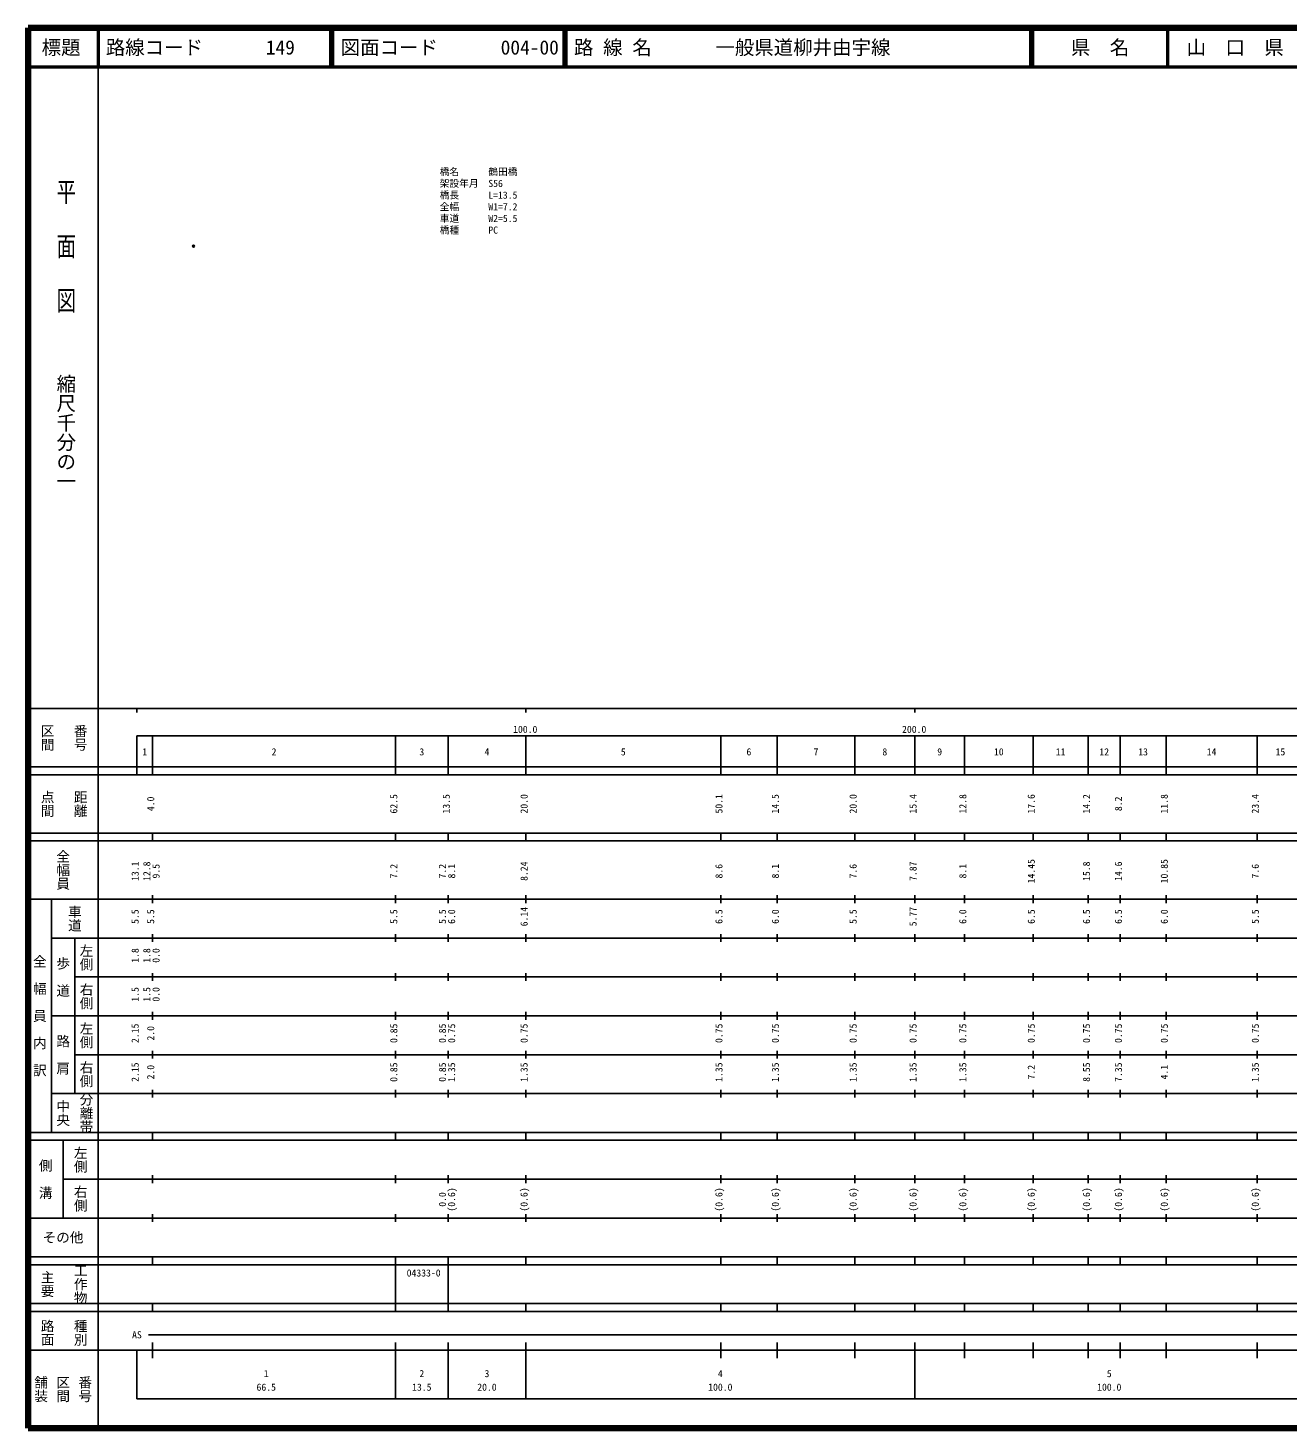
# Model space of a CAD drawing. Units: millimetres on the paper. Extents: x 40 to 680, y 20 to 380.
# Drawn here: x 40 to 364, y 20 to 380 of the extents above; entities that cross this region are included whole.
import ezdxf
from ezdxf.enums import TextEntityAlignment as Align

# ---------------------------------------------------------------- set-up
doc = ezdxf.new("R2010")
doc.units = ezdxf.units.MM
doc.header["$PDMODE"] = 32
doc.header["$PDSIZE"] = 0.5
for name, color, linetype in [('M-OTRS', 6, 'Continuous'), ('M-STR-HTXT', 7, 'Continuous'), ('M-TTL-TXT', 7, 'Continuous')]:
    doc.layers.add(name, color=color, linetype=linetype)
for name, color, linetype, lineweight in [('M-TTL', 2, 'Continuous', 140), ('M-TTL-BAND', 7, 'Continuous', 25), ('M-TTL-LINE', 7, 'Continuous', 50)]:
    doc.layers.add(name, color=color, linetype=linetype, lineweight=lineweight)
doc.styles.add('@ＭＳ ゴシック', font='')
doc.styles.add('ＭＳ ゴシック', font='')
doc.styles.get('@ＭＳ ゴシック').set_extended_font_data('@MS Gothic')
doc.styles.get('ＭＳ ゴシック').set_extended_font_data('MS Gothic')

msp = doc.modelspace()

# ---------------------------------------------------------------- linework, layer by layer
at = {"layer": 'M-OTRS'}
msp.add_point((82.577, 323.931), dxfattribs=at)
at = {"layer": 'M-TTL'}
for p, q in [((40, 380), (40, 20)), ((680, 380), (40, 380)), ((40, 20), (680, 20))]:
    msp.add_line(p, q, dxfattribs=at)
at = {"layer": 'M-TTL-BAND'}
for p, q in [((58, 370), (58, 20)), ((40, 205), (579, 205)), ((68, 205), (68, 204)), ((168, 205), (168, 204)), ((268, 205), (268, 204)), ((68, 198), (579, 198)), ((68, 198), (68, 188)), ((72, 188), (72, 198)), ((134.5, 188), (134.5, 198)), ((148, 188), (148, 198)), ((168, 188), (168, 198)), ((218.1, 188), (218.1, 198)), ((232.6, 188), (232.6, 198)), ((252.6, 188), (252.6, 198)), ((268, 188), (268, 198)), ((280.8, 188), (280.8, 198)), ((298.4, 188), (298.4, 198)), ((312.6, 188), (312.6, 198)), ((320.8, 188), (320.8, 198)), ((332.6, 188), (332.6, 198)), ((356, 188), (356, 198)), ((40, 190), (579, 190)), ((40, 188), (579, 188)), ((40, 173), (579, 173)), ((72, 171), (72, 173)), ((134.5, 171), (134.5, 173)), ((148, 171), (148, 173)), ((168, 171), (168, 173)), ((218.1, 171), (218.1, 173)), ((232.6, 171), (232.6, 173)), ((252.6, 171), (252.6, 173)), ((268, 171), (268, 173)), ((280.8, 171), (280.8, 173)), ((298.4, 171), (298.4, 173)), ((312.6, 171), (312.6, 173)), ((320.8, 171), (320.8, 173)), ((332.6, 171), (332.6, 173)), ((356, 171), (356, 173)), ((40, 171), (579, 171)), ((40, 156), (579, 156)), ((46, 96), (46, 156)), ((72, 155), (72, 157)), ((134.5, 155), (134.5, 157)), ((148, 155), (148, 157)), ((168, 155), (168, 157)), ((218.1, 155), (218.1, 157)), ((232.6, 155), (232.6, 157)), ((252.6, 155), (252.6, 157)), ((268, 155), (268, 157)), ((280.8, 155), (280.8, 157)), ((298.4, 155), (298.4, 157)), ((312.6, 155), (312.6, 157)), ((320.8, 155), (320.8, 157)), ((332.6, 155), (332.6, 157)), ((356, 155), (356, 157)), ((46, 146), (579, 146)), ((52, 146), (52, 106)), ((72, 145), (72, 147)), ((134.5, 145), (134.5, 147)), ((148, 145), (148, 147)), ((168, 145), (168, 147)), ((218.1, 145), (218.1, 147)), ((232.6, 145), (232.6, 147)), ((252.6, 145), (252.6, 147)), ((268, 145), (268, 147)), ((280.8, 145), (280.8, 147)), ((298.4, 145), (298.4, 147)), ((312.6, 145), (312.6, 147)), ((320.8, 145), (320.8, 147)), ((332.6, 145), (332.6, 147)), ((356, 145), (356, 147)), ((72, 135), (72, 137)), ((134.5, 135), (134.5, 137)), ((148, 135), (148, 137)), ((168, 135), (168, 137)), ((218.1, 135), (218.1, 137)), ((232.6, 135), (232.6, 137)), ((252.6, 135), (252.6, 137)), ((268, 135), (268, 137)), ((280.8, 135), (280.8, 137)), ((298.4, 135), (298.4, 137)), ((312.6, 135), (312.6, 137)), ((320.8, 135), (320.8, 137)), ((332.6, 135), (332.6, 137)), ((356, 135), (356, 137)), ((52, 136), (579, 136)), ((46, 126), (579, 126)), ((72, 125), (72, 127)), ((134.5, 125), (134.5, 127)), ((148, 125), (148, 127)), ((168, 125), (168, 127)), ((218.1, 125), (218.1, 127)), ((232.6, 125), (232.6, 127)), ((252.6, 125), (252.6, 127)), ((268, 125), (268, 127)), ((280.8, 125), (280.8, 127)), ((298.4, 125), (298.4, 127)), ((312.6, 125), (312.6, 127)), ((320.8, 125), (320.8, 127)), ((332.6, 125), (332.6, 127)), ((356, 125), (356, 127)), ((52, 116), (579, 116)), ((72, 115), (72, 117)), ((134.5, 115), (134.5, 117)), ((148, 115), (148, 117)), ((168, 115), (168, 117)), ((218.1, 115), (218.1, 117)), ((232.6, 115), (232.6, 117)), ((252.6, 115), (252.6, 117)), ((268, 115), (268, 117)), ((280.8, 115), (280.8, 117)), ((298.4, 115), (298.4, 117)), ((312.6, 115), (312.6, 117)), ((320.8, 115), (320.8, 117)), ((332.6, 115), (332.6, 117)), ((356, 115), (356, 117)), ((46, 106), (579, 106)), ((72, 105), (72, 107)), ((134.5, 105), (134.5, 107)), ((148, 105), (148, 107)), ((168, 105), (168, 107)), ((218.1, 105), (218.1, 107)), ((232.6, 105), (232.6, 107)), ((252.6, 105), (252.6, 107)), ((268, 105), (268, 107)), ((280.8, 105), (280.8, 107)), ((298.4, 105), (298.4, 107)), ((312.6, 105), (312.6, 107)), ((320.8, 105), (320.8, 107)), ((332.6, 105), (332.6, 107)), ((356, 105), (356, 107)), ((40, 96), (579, 96)), ((40, 94), (579, 94)), ((49, 94), (49, 74)), ((72, 94), (72, 96)), ((134.5, 94), (134.5, 96)), ((148, 94), (148, 96)), ((168, 94), (168, 96)), ((218.1, 94), (218.1, 96)), ((232.6, 94), (232.6, 96)), ((252.6, 94), (252.6, 96)), ((268, 94), (268, 96)), ((280.8, 94), (280.8, 96)), ((298.4, 94), (298.4, 96)), ((312.6, 94), (312.6, 96)), ((320.8, 94), (320.8, 96)), ((332.6, 94), (332.6, 96)), ((356, 94), (356, 96)), ((49, 84), (579, 84)), ((72, 83), (72, 85)), ((134.5, 83), (134.5, 85)), ((148, 83), (148, 85)), ((168, 83), (168, 85)), ((218.1, 83), (218.1, 85)), ((232.6, 83), (232.6, 85)), ((252.6, 83), (252.6, 85)), ((268, 83), (268, 85)), ((280.8, 83), (280.8, 85)), ((298.4, 83), (298.4, 85)), ((312.6, 83), (312.6, 85)), ((320.8, 83), (320.8, 85)), ((332.6, 83), (332.6, 85)), ((356, 83), (356, 85)), ((40, 74), (579, 74)), ((72, 73), (72, 75)), ((134.5, 73), (134.5, 75)), ((148, 73), (148, 75)), ((168, 73), (168, 75)), ((218.1, 73), (218.1, 75)), ((232.6, 73), (232.6, 75)), ((252.6, 73), (252.6, 75)), ((268, 73), (268, 75)), ((280.8, 73), (280.8, 75)), ((298.4, 73), (298.4, 75)), ((312.6, 73), (312.6, 75)), ((320.8, 73), (320.8, 75)), ((332.6, 73), (332.6, 75)), ((356, 73), (356, 75)), ((40, 64), (579, 64)), ((40, 62), (579, 62)), ((72, 62), (72, 64)), ((134.5, 62), (134.5, 64)), ((134.5, 52), (134.5, 62)), ((148, 62), (148, 64)), ((148, 52), (148, 62)), ((168, 62), (168, 64)), ((218.1, 62), (218.1, 64)), ((232.6, 62), (232.6, 64)), ((252.6, 62), (252.6, 64)), ((268, 62), (268, 64)), ((280.8, 62), (280.8, 64)), ((298.4, 62), (298.4, 64)), ((312.6, 62), (312.6, 64)), ((320.8, 62), (320.8, 64)), ((332.6, 62), (332.6, 64)), ((356, 62), (356, 64)), ((40, 52), (579, 52)), ((72, 50), (72, 52)), ((134.5, 50), (134.5, 52)), ((148, 50), (148, 52)), ((168, 50), (168, 52)), ((218.1, 50), (218.1, 52)), ((232.6, 50), (232.6, 52)), ((252.6, 50), (252.6, 52)), ((268, 50), (268, 52)), ((280.8, 50), (280.8, 52)), ((298.4, 50), (298.4, 52)), ((312.6, 50), (312.6, 52)), ((320.8, 50), (320.8, 52)), ((332.6, 50), (332.6, 52)), ((356, 50), (356, 52)), ((40, 50), (579, 50)), ((71, 44), (553, 44)), ((40, 40), (579, 40)), ((68, 40), (68, 27.5)), ((72, 38), (72, 42)), ((134.5, 27.5), (134.5, 42)), ((148, 27.5), (148, 42)), ((168, 27.5), (168, 42)), ((218.1, 38), (218.1, 42)), ((232.6, 38), (232.6, 42)), ((252.6, 38), (252.6, 42)), ((268, 27.5), (268, 42)), ((280.8, 38), (280.8, 42)), ((298.4, 38), (298.4, 42)), ((312.6, 38), (312.6, 42)), ((320.8, 38), (320.8, 42)), ((332.6, 38), (332.6, 42)), ((356, 38), (356, 42)), ((68, 27.5), (579, 27.5))]:
    msp.add_line(p, q, dxfattribs=at)
at = {"layer": 'M-TTL-LINE'}
for p, q in [((58, 380), (58, 370)), ((117.75, 380), (117.75, 370)), ((118.25, 380), (118.25, 370)), ((177.75, 380), (177.75, 370)), ((178.25, 380), (178.25, 370)), ((297.75, 380), (297.75, 370)), ((298.25, 380), (298.25, 370)), ((333, 380), (333, 370)), ((40, 370), (680, 370))]:
    msp.add_line(p, q, dxfattribs=at)

# ---------------------------------------------------------------- texts
at = {"layer": 'M-STR-HTXT', "style": 'ＭＳ ゴシック'}
for s, p in [('橋名\u3000\u3000\u3000鶴田橋', (145.849, 341.567)), ('架設年月\u3000S56', (145.849, 338.567)), ('橋長\u3000\u3000\u3000L=13.5', (145.849, 335.567)), ('全幅\u3000\u3000\u3000W1=7.2', (145.849, 332.567)), ('車道\u3000\u3000\u3000W2=5.5', (145.849, 329.567)), ('橋種\u3000\u3000\u3000PC', (145.849, 326.567))]:
    msp.add_text(s, height=1.833, dxfattribs=at).set_placement(p, align=Align.BOTTOM_LEFT)
at = {"layer": 'M-TTL-BAND', "style": '@ＭＳ ゴシック', "width": 1.4}
msp.add_text('平  面  図', height=3.666, rotation=270, dxfattribs=at).set_placement((49.777, 306.475), align=Align.MIDDLE_RIGHT)
at = {"layer": 'M-TTL-BAND', "style": '@ＭＳ ゴシック'}
msp.add_text('縮尺千分の一', height=3.666, rotation=270, dxfattribs=at).set_placement((49.777, 261.03), align=Align.MIDDLE_RIGHT)
for s, p in [('区間', (45, 197.5)), ('番号', (53.5, 197.5)), ('点間', (45, 180.5)), ('距離', (53.5, 180.5)), ('全幅員', (49, 163.5)), ('車道', (52, 151)), ('左側', (55, 141)), ('全\u3000幅\u3000員\u3000内\u3000訳', (43, 126)), ('歩\u3000道', (49, 136)), ('右側', (55, 131)), ('左側', (55, 121)), ('路\u3000肩', (49, 116)), ('右側', (55, 111)), ('分離帯', (55, 101)), ('中央', (49, 101)), ('左側', (53.5, 89)), ('側\u3000溝', (44.5, 84)), ('右側', (53.5, 79)), ('工作物', (53.5, 57)), ('主要', (45, 57)), ('路面', (45, 44.5)), ('種別', (53.5, 44.5)), ('舗装', (43.333, 30)), ('区間', (49, 30)), ('番号', (54.667, 30))]:
    msp.add_text(s, height=2.566, rotation=270, dxfattribs=at).set_placement(p, align=Align.MIDDLE_CENTER)
at = {"layer": 'M-TTL-BAND', "style": 'ＭＳ ゴシック'}
for s, p in [('100.0', (167.844, 198.195)), ('200.0', (267.844, 198.195)), ('1', (70, 192.405)), ('2', (103.25, 192.405)), ('3', (141.25, 192.405)), ('4', (158, 192.405)), ('5', (193.05, 192.405)), ('6', (225.35, 192.405)), ('7', (242.6, 192.405)), ('8', (260.3, 192.405)), ('9', (274.4, 192.405)), ('10', (289.6, 192.405)), ('11', (305.5, 192.405)), ('12', (316.7, 192.405)), ('13', (326.7, 192.405)), ('14', (344.3, 192.405)), ('15', (362, 192.405)), ('AS', (68, 42.5)), ('1', (101.25, 32.523)), ('2', (141.25, 32.523)), ('3', (158, 32.523)), ('4', (218, 32.523)), ('5', (318, 32.523)), ('66.5', (101.25, 29.033)), ('13.5', (141.25, 29.033)), ('20.0', (158, 29.033)), ('100.0', (218, 29.033)), ('100.0', (318, 29.033))]:
    msp.add_text(s, height=1.833, dxfattribs=at).set_placement(p, align=Align.BOTTOM_CENTER)
for s, p in [('4.0', (73, 180.5)), ('62.5', (135.5, 180.5)), ('13.5', (149, 180.5)), ('20.0', (169, 180.5)), ('50.1', (219.1, 180.5)), ('14.5', (233.6, 180.5)), ('20.0', (253.6, 180.5)), ('15.4', (269, 180.5)), ('12.8', (281.8, 180.5)), ('17.6', (299.4, 180.5)), ('14.2', (313.6, 180.5)), ('8.2', (321.8, 180.5)), ('11.8', (333.6, 180.5)), ('23.4', (357, 180.5)), ('14.45', (299.4, 163.174)), ('10.85', (333.6, 163.174)), ('13.1', (69, 163.174)), ('12.8', (72, 163.174)), ('9.5', (74.37, 163.174)), ('7.2', (135.5, 163.174)), ('7.2', (148, 163.174)), ('8.1', (150.37, 163.174)), ('8.24', (169, 163.174)), ('8.6', (219.1, 163.174)), ('8.1', (233.6, 163.174)), ('7.6', (253.6, 163.174)), ('7.87', (269, 163.174)), ('8.1', (281.8, 163.174)), ('15.8', (313.6, 163.174)), ('14.6', (321.8, 163.174)), ('7.6', (357, 163.174)), ('5.5', (69, 151.5)), ('5.5', (73, 151.5)), ('5.5', (135.5, 151.5)), ('5.5', (148, 151.5)), ('6.0', (150.37, 151.5)), ('6.14', (169, 151.5)), ('6.5', (219.1, 151.5)), ('6.0', (233.6, 151.5)), ('5.5', (253.6, 151.5)), ('5.77', (269, 151.5)), ('6.0', (281.8, 151.5)), ('6.5', (299.4, 151.5)), ('6.5', (313.6, 151.5)), ('6.5', (321.8, 151.5)), ('6.0', (333.6, 151.5)), ('5.5', (357, 151.5)), ('1.8', (69, 141.5)), ('1.8', (72, 141.5)), ('0.0', (74.37, 141.5)), ('1.5', (69, 131.5)), ('1.5', (72, 131.5)), ('0.0', (74.37, 131.5)), ('2.15', (69, 121.5)), ('2.0', (73, 121.5)), ('0.85', (135.5, 121.5)), ('0.85', (148, 121.5)), ('0.75', (150.37, 121.5)), ('0.75', (169, 121.5)), ('0.75', (219.1, 121.5)), ('0.75', (233.6, 121.5)), ('0.75', (253.6, 121.5)), ('0.75', (269, 121.5)), ('0.75', (281.8, 121.5)), ('0.75', (299.4, 121.5)), ('0.75', (313.6, 121.5)), ('0.75', (321.8, 121.5)), ('0.75', (333.6, 121.5)), ('0.75', (357, 121.5)), ('2.15', (69, 111.5)), ('2.0', (73, 111.5)), ('0.85', (135.5, 111.5)), ('0.85', (148, 111.5)), ('1.35', (150.37, 111.5)), ('1.35', (169, 111.5)), ('1.35', (219.1, 111.5)), ('1.35', (233.6, 111.5)), ('1.35', (253.6, 111.5)), ('1.35', (269, 111.5)), ('1.35', (281.8, 111.5)), ('7.2', (299.4, 111.5)), ('8.55', (313.6, 111.5)), ('7.35', (321.8, 111.5)), ('4.1', (333.6, 111.5)), ('1.35', (357, 111.5)), ('0.0', (148, 78.764)), ('(0.6)', (150.37, 78.764)), ('(0.6)', (169, 78.764)), ('(0.6)', (219.1, 78.764)), ('(0.6)', (233.6, 78.764)), ('(0.6)', (253.6, 78.764)), ('(0.6)', (269, 78.764)), ('(0.6)', (281.8, 78.764)), ('(0.6)', (299.4, 78.764)), ('(0.6)', (313.6, 78.764)), ('(0.6)', (321.8, 78.764)), ('(0.6)', (333.6, 78.764)), ('(0.6)', (357, 78.764))]:
    msp.add_text(s, height=1.833, rotation=90, dxfattribs=at).set_placement(p, align=Align.BOTTOM_CENTER)
msp.add_text('その他', height=2.566, dxfattribs=at).set_placement((49, 69), align=Align.MIDDLE_CENTER)
msp.add_text('04333-0', height=1.833, dxfattribs=at).set_placement((137.353, 58.405), align=Align.BOTTOM_LEFT)
at = {"layer": 'M-TTL-TXT', "style": 'ＭＳ ゴシック'}
for s, p in [('標題', (48.5, 375)), ('県\u3000名', (315.625, 375)), ('山\u3000口\u3000県', (350.375, 375))]:
    msp.add_text(s, height=3.666, dxfattribs=at).set_placement(p, align=Align.MIDDLE_CENTER)
for s, p in [('路線コード', (60, 375)), ('149', (101.142, 375)), ('149', (101.142, 375)), ('149', (101.142, 375)), ('図面コード', (120.38, 375)), ('004-00', (161.521, 375)), ('路 線 名', (180.38, 375)), ('一般県道柳井由宇線', (216.734, 375))]:
    msp.add_text(s, height=3.666, dxfattribs=at).set_placement(p, align=Align.MIDDLE_LEFT)

doc.saveas('drawing.dxf')
